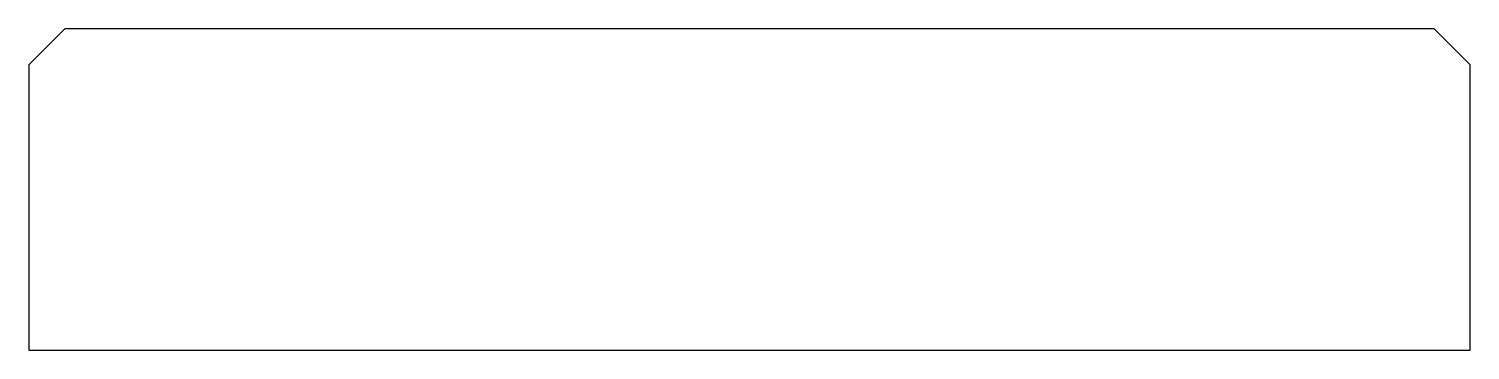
# Model space of a CAD drawing. Header units: millimetres. Extents: x -36663 to -36304, y -14235 to -14155.
import ezdxf

# ---------------------------------------------------------------- set-up
doc = ezdxf.new("R2010")
doc.units = ezdxf.units.MM
doc.header["$MEASUREMENT"] = 0

msp = doc.modelspace()

# ---------------------------------------------------------------- linework, layer by layer
for p, q in [((-36654, -14155.43), (-36663, -14164.43)), ((-36313, -14155.43), (-36654, -14155.43)), ((-36304, -14164.43), (-36313, -14155.43)), ((-36663, -14164.43), (-36663, -14235.43)), ((-36304, -14235.43), (-36304, -14164.43)), ((-36663, -14235.43), (-36304, -14235.43))]:
    msp.add_line(p, q)

doc.saveas('drawing.dxf')
